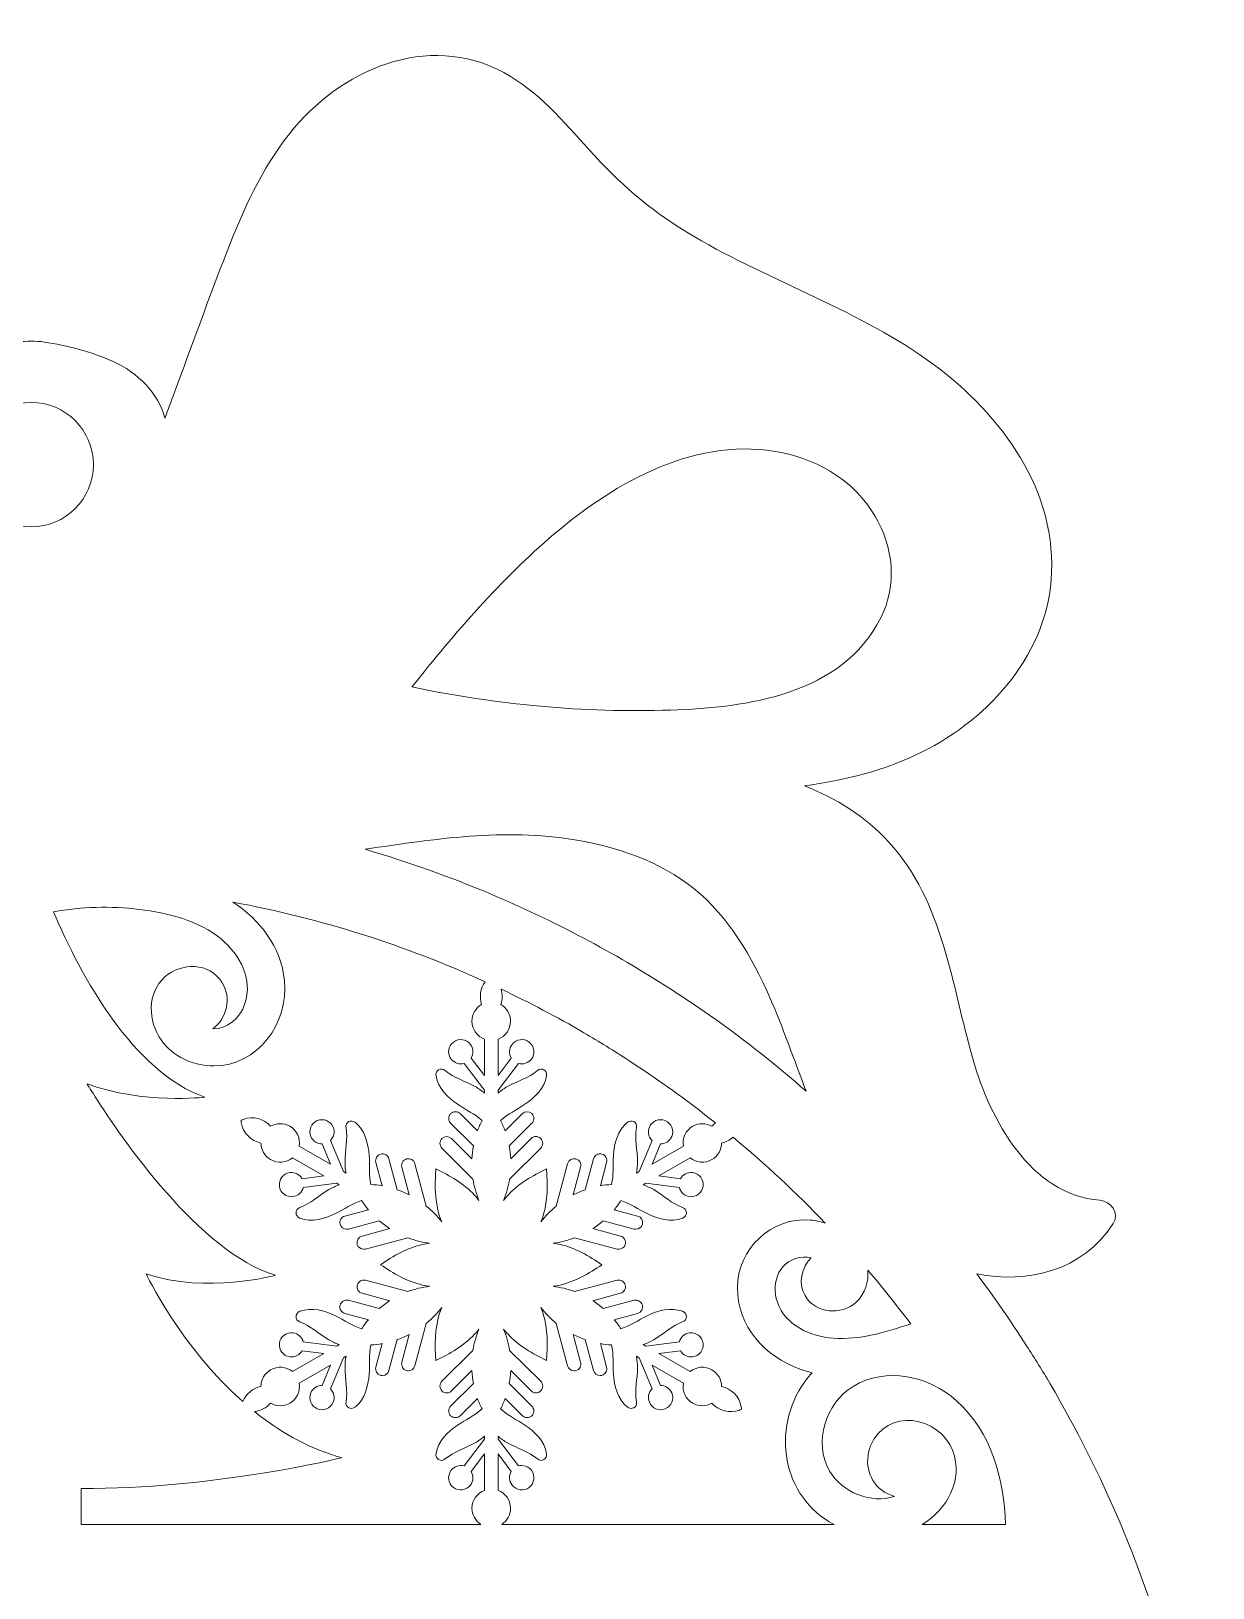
# Model space of a CAD drawing. Extents: x 464 to 616, y -200 to 2.
# Drawn here: x 540 to 616, y -98.6 to 1.6 of the extents above; entities that cross this region are included whole.
import ezdxf

# ---------------------------------------------------------------- set-up
doc = ezdxf.new("R2010")
doc.units = 0
doc.header["$MEASUREMENT"] = 0
doc.layers.add('Layer 1', color=7, linetype='Continuous', lineweight=0)

msp = doc.modelspace()

# ---------------------------------------------------------------- linework, layer by layer
at = {"layer": 'Layer 1'}
for points, knots in [([(615.75, -117.77), (615.16, -110.47), (613.53, -103.36), (610.89, -96.54), (610.61, -95.83), (610.32, -95.12), (610.03, -94.42), (608.72, -91.33), (607.22, -88.35), (605.54, -85.48), (605.05, -84.65), (604.54, -83.83), (604.02, -83.02), (603.01, -81.44), (601.94, -79.9), (600.81, -78.4), (604.11, -79.05), (607.61, -78.22), (609.59, -75.16), (610.03, -74.48), (609.43, -73.72), (608.73, -73.66), (604.24, -73.3), (601.68, -68.46), (600.58, -64.62), (599.19, -59.82), (598.69, -54.48), (595.17, -50.63), (593.64, -48.96), (591.77, -47.79), (589.73, -46.99), (592.34, -46.65), (594.89, -46.01), (597.27, -44.83), (601.72, -42.62), (605.44, -38.4), (605.63, -33.26), (605.85, -27.57), (602.02, -22.69), (597.59, -19.56), (592.81, -16.18), (587.15, -14.4), (582.17, -11.37), (579.78, -9.92), (577.76, -8.15), (575.89, -6.08), (574.25, -4.24), (572.59, -2.29), (570.4, -1.1), (565.49, 1.57), (559.82, -0.95), (556.61, -5.04), (554.83, -7.3), (553.64, -9.93), (552.6, -12.6), (551.43, -15.62), (550.33, -18.68), (549.2, -21.72), (549, -22.26), (548.8, -22.79), (548.6, -23.33), (548.16, -21.73), (546.9, -20.42), (545.23, -19.67), (543.86, -19.06), (542.32, -18.66), (540.85, -18.44), (540.57, -18.4), (540.28, -18.38), (540, -18.38), (539.72, -18.38), (539.43, -18.4), (539.15, -18.44), (537.68, -18.66), (536.14, -19.06), (534.77, -19.67), (533.1, -20.42), (531.84, -21.73), (531.4, -23.33), (531.2, -22.79), (531, -22.26), (530.8, -21.72), (529.67, -18.68), (528.57, -15.62), (527.4, -12.6), (526.36, -9.93), (525.17, -7.3), (523.39, -5.04), (520.18, -0.95), (514.51, 1.57), (509.6, -1.1), (507.41, -2.29), (505.75, -4.24), (504.11, -6.08), (502.24, -8.15), (500.22, -9.92), (497.83, -11.37), (492.85, -14.4), (487.19, -16.18), (482.41, -19.56), (477.98, -22.69), (474.15, -27.57), (474.37, -33.26), (474.56, -38.4), (478.28, -42.62), (482.73, -44.83), (485.11, -46.01), (487.66, -46.65), (490.27, -46.99), (488.23, -47.79), (486.36, -48.96), (484.83, -50.63), (481.31, -54.48), (480.81, -59.82), (479.42, -64.62), (478.32, -68.46), (475.76, -73.3), (471.27, -73.66), (470.57, -73.72), (469.97, -74.48), (470.41, -75.16), (472.39, -78.22), (475.89, -79.05), (479.19, -78.4), (478.06, -79.9), (476.99, -81.44), (475.98, -83.02), (475.46, -83.83), (474.95, -84.65), (474.46, -85.48), (472.78, -88.35), (471.28, -91.33), (469.97, -94.42), (469.68, -95.12), (469.39, -95.83), (469.11, -96.54), (466.47, -103.36), (464.84, -110.47), (464.25, -117.77), (464.08, -119.83), (464, -121.91), (464, -124), (464, -133.49), (465.72, -142.72), (469.11, -151.46), (469.39, -152.17), (469.68, -152.88), (469.97, -153.58), (473.8, -162.63), (479.28, -170.76), (486.26, -177.74), (493.24, -184.72), (501.37, -190.2), (510.42, -194.03), (519.79, -197.99), (529.74, -200), (540, -200), (550.26, -200), (560.21, -197.99), (569.58, -194.03), (578.63, -190.2), (586.76, -184.72), (593.74, -177.74), (600.72, -170.76), (606.2, -162.63), (610.03, -153.58), (610.32, -152.88), (610.61, -152.17), (610.89, -151.46), (614.28, -142.72), (616, -133.49), (616, -124), (616, -121.91), (615.92, -119.83), (615.75, -117.77)], [0, 0, 0, 0, 1, 1, 1, 2, 2, 2, 3, 3, 3, 4, 4, 4, 5, 5, 5, 6, 6, 6, 7, 7, 7, 8, 8, 8, 9, 9, 9, 10, 10, 10, 11, 11, 11, 12, 12, 12, 13, 13, 13, 14, 14, 14, 15, 15, 15, 16, 16, 16, 17, 17, 17, 18, 18, 18, 19, 19, 19, 20, 20, 20, 21, 21, 21, 22, 22, 22, 23, 23, 23, 24, 24, 24, 25, 25, 25, 26, 26, 26, 27, 27, 27, 28, 28, 28, 29, 29, 29, 30, 30, 30, 31, 31, 31, 32, 32, 32, 33, 33, 33, 34, 34, 34, 35, 35, 35, 36, 36, 36, 37, 37, 37, 38, 38, 38, 39, 39, 39, 40, 40, 40, 41, 41, 41, 42, 42, 42, 43, 43, 43, 44, 44, 44, 45, 45, 45, 46, 46, 46, 47, 47, 47, 48, 48, 48, 49, 49, 49, 50, 50, 50, 51, 51, 51, 52, 52, 52, 53, 53, 53, 54, 54, 54, 55, 55, 55, 56, 56, 56, 57, 57, 57, 58, 58, 58, 58]), ([(540, -22.32), (542.21, -22.32), (544, -24.12), (544, -26.33), (544, -28.54), (542.21, -30.33), (540, -30.33), (537.79, -30.33), (536, -28.54), (536, -26.33), (536, -24.12), (537.79, -22.32), (540, -22.32)], [0, 0, 0, 0, 1, 1, 1, 2, 2, 2, 3, 3, 3, 4, 4, 4, 4]), ([(573.62, -30.81), (577.64, -27.4), (582.9, -24.41), (588.35, -25.57), (590.79, -26.1), (592.98, -27.45), (594.26, -29.62), (595.46, -31.62), (595.71, -34.07), (594.64, -36.19), (592.13, -41.13), (586.08, -41.96), (581.12, -42.12), (575.53, -42.3), (569.95, -41.78), (564.49, -40.63), (567.28, -37.14), (570.2, -33.71), (573.62, -30.81)], [0, 0, 0, 0, 1, 1, 1, 2, 2, 2, 3, 3, 3, 4, 4, 4, 5, 5, 5, 6, 6, 6, 6]), ([(589.85, -66.65), (587.93, -64.97), (585.94, -63.39), (583.88, -61.93), (582.98, -61.29), (582.06, -60.68), (581.14, -60.08), (577.49, -57.73), (573.63, -55.68), (569.58, -53.97), (566.93, -52.85), (564.22, -51.89), (561.48, -51.08), (565.96, -50.4), (570.47, -49.73), (574.96, -50.47), (577.7, -50.92), (580.43, -51.85), (582.61, -53.6), (584.88, -55.43), (586.35, -57.99), (587.51, -60.62), (588.36, -62.56), (589.06, -64.62), (589.85, -66.65)], [0, 0, 0, 0, 1, 1, 1, 2, 2, 2, 3, 3, 3, 4, 4, 4, 5, 5, 5, 6, 6, 6, 7, 7, 7, 8, 8, 8, 8]), ([(568.97, -61.07), (568.6, -61.28), (568.35, -61.68), (568.35, -62.14), (568.35, -62.67), (568.69, -63.12), (569.16, -63.3), (569.16, -63.3), (569.16, -65.63), (569.16, -65.63), (569.16, -65.63), (568.3, -64.51), (568.3, -64.51), (568.46, -64.24), (568.45, -63.89), (568.25, -63.63), (567.99, -63.29), (567.5, -63.22), (567.16, -63.48), (566.81, -63.75), (566.75, -64.24), (567.01, -64.58), (567.21, -64.84), (567.54, -64.94), (567.84, -64.86), (567.84, -64.86), (569.16, -66.58), (569.16, -66.58), (569.16, -66.58), (569.16, -66.78), (569.16, -66.78), (568.97, -66.61), (568.77, -66.47), (568.55, -66.35), (567.92, -65.99), (567.19, -65.79), (566.63, -65.32), (566.35, -65.08), (565.98, -65.31), (566.04, -65.66), (566.17, -66.46), (566.79, -67.05), (567.43, -67.49), (567.94, -67.84), (568.54, -68.11), (569, -68.53), (568.88, -68.75), (568.79, -68.97), (568.7, -69.2), (568.7, -69.2), (567.6, -68.09), (567.6, -68.09), (567.43, -67.92), (567.15, -67.92), (566.98, -68.09), (566.81, -68.26), (566.81, -68.54), (566.98, -68.71), (566.98, -68.71), (568.44, -70.16), (568.44, -70.16), (568.39, -70.44), (568.35, -70.72), (568.34, -71), (568.34, -71), (567.03, -69.69), (567.03, -69.69), (566.86, -69.52), (566.59, -69.52), (566.42, -69.69), (566.25, -69.86), (566.25, -70.14), (566.42, -70.31), (566.42, -70.31), (568.41, -72.3), (568.41, -72.3), (568.49, -72.77), (568.62, -73.24), (568.8, -73.68), (568.71, -73.56), (568.62, -73.44), (568.51, -73.33), (567.82, -72.59), (566.94, -72.08), (566.03, -71.65), (566.01, -71.99), (565.99, -72.33), (565.99, -72.67), (565.99, -73.33), (566.06, -73.99), (566.25, -74.63), (566.3, -74.78), (566.35, -74.92), (566.41, -75.06), (566.12, -74.68), (565.78, -74.34), (565.41, -74.04), (565.41, -74.04), (564.68, -71.31), (564.68, -71.31), (564.62, -71.08), (564.38, -70.94), (564.15, -71), (563.92, -71.06), (563.78, -71.3), (563.84, -71.54), (563.84, -71.54), (564.32, -73.32), (564.32, -73.32), (564.07, -73.19), (563.81, -73.08), (563.55, -72.99), (563.55, -72.99), (563.01, -71), (563.01, -71), (562.95, -70.77), (562.71, -70.63), (562.48, -70.69), (562.25, -70.76), (562.11, -70.99), (562.17, -71.23), (562.17, -71.23), (562.58, -72.73), (562.58, -72.73), (562.34, -72.69), (562.1, -72.66), (561.85, -72.65), (561.71, -72.05), (561.78, -71.39), (561.74, -70.78), (561.68, -70), (561.47, -69.17), (560.85, -68.66), (560.57, -68.43), (560.19, -68.63), (560.25, -69), (560.38, -69.72), (560.19, -70.45), (560.19, -71.18), (560.19, -71.43), (560.21, -71.68), (560.25, -71.92), (560.25, -71.92), (560.09, -71.82), (560.09, -71.82), (560.09, -71.82), (559.25, -69.82), (559.25, -69.82), (559.47, -69.6), (559.55, -69.26), (559.42, -68.96), (559.26, -68.56), (558.8, -68.37), (558.4, -68.54), (558, -68.71), (557.82, -69.16), (557.98, -69.56), (558.11, -69.86), (558.41, -70.05), (558.72, -70.04), (558.72, -70.04), (559.26, -71.34), (559.26, -71.34), (559.26, -71.34), (557.24, -70.18), (557.24, -70.18), (557.32, -69.68), (557.1, -69.17), (556.64, -68.9), (556.24, -68.67), (555.77, -68.69), (555.4, -68.9), (554.97, -68.42), (554.28, -68.21), (553.63, -68.46), (553.58, -68.47), (553.54, -68.5), (553.51, -68.52), (553.5, -68.57), (553.5, -68.62), (553.51, -68.66), (553.62, -69.35), (554.15, -69.84), (554.78, -69.98), (554.78, -70.4), (555, -70.82), (555.4, -71.05), (555.86, -71.31), (556.42, -71.25), (556.8, -70.93), (556.8, -70.93), (558.82, -72.1), (558.82, -72.1), (558.82, -72.1), (557.42, -72.28), (557.42, -72.28), (557.27, -72.01), (556.97, -71.84), (556.64, -71.88), (556.21, -71.94), (555.91, -72.33), (555.97, -72.76), (556.02, -73.18), (556.41, -73.49), (556.84, -73.43), (557.17, -73.39), (557.42, -73.15), (557.5, -72.85), (557.5, -72.85), (559.65, -72.57), (559.65, -72.57), (559.65, -72.57), (559.82, -72.67), (559.82, -72.67), (559.59, -72.75), (559.36, -72.86), (559.15, -72.98), (558.52, -73.35), (557.98, -73.88), (557.29, -74.13), (556.94, -74.26), (556.96, -74.69), (557.29, -74.81), (558.05, -75.1), (558.87, -74.86), (559.57, -74.52), (560.13, -74.26), (560.66, -73.87), (561.25, -73.68), (561.39, -73.89), (561.53, -74.09), (561.69, -74.28), (561.69, -74.28), (560.18, -74.68), (560.18, -74.68), (559.95, -74.74), (559.81, -74.98), (559.87, -75.21), (559.93, -75.41), (560.1, -75.53), (560.29, -75.53), (560.33, -75.53), (560.37, -75.53), (560.41, -75.52), (560.41, -75.52), (562.39, -74.99), (562.39, -74.99), (562.61, -75.17), (562.83, -75.34), (563.07, -75.49), (563.07, -75.49), (561.28, -75.97), (561.28, -75.97), (561.05, -76.03), (560.91, -76.27), (560.97, -76.5), (561.03, -76.69), (561.2, -76.82), (561.39, -76.82), (561.43, -76.82), (561.47, -76.82), (561.51, -76.81), (561.51, -76.81), (564.23, -76.08), (564.23, -76.08), (564.68, -76.25), (565.14, -76.37), (565.62, -76.43), (565.47, -76.45), (565.32, -76.47), (565.17, -76.51), (564.19, -76.73), (563.31, -77.24), (562.47, -77.81), (562.89, -78.09), (563.32, -78.36), (563.76, -78.59), (564.21, -78.82), (564.68, -79), (565.17, -79.12), (565.32, -79.15), (565.47, -79.18), (565.62, -79.2), (565.14, -79.26), (564.68, -79.37), (564.23, -79.54), (564.23, -79.54), (561.51, -78.81), (561.51, -78.81), (561.27, -78.75), (561.04, -78.89), (560.97, -79.12), (560.91, -79.35), (561.05, -79.59), (561.28, -79.65), (561.28, -79.65), (563.07, -80.13), (563.07, -80.13), (562.83, -80.28), (562.61, -80.45), (562.39, -80.63), (562.39, -80.63), (560.41, -80.1), (560.41, -80.1), (560.17, -80.04), (559.94, -80.18), (559.87, -80.41), (559.81, -80.64), (559.95, -80.88), (560.18, -80.94), (560.18, -80.94), (561.69, -81.35), (561.69, -81.35), (561.53, -81.53), (561.39, -81.73), (561.25, -81.94), (560.66, -81.75), (560.13, -81.37), (559.57, -81.1), (558.87, -80.76), (558.05, -80.52), (557.29, -80.81), (556.96, -80.94), (556.94, -81.37), (557.29, -81.49), (557.98, -81.74), (558.52, -82.28), (559.15, -82.64), (559.36, -82.77), (559.59, -82.87), (559.82, -82.95), (559.82, -82.95), (559.65, -83.05), (559.65, -83.05), (559.65, -83.05), (557.5, -82.77), (557.5, -82.77), (557.42, -82.47), (557.17, -82.23), (556.84, -82.19), (556.41, -82.14), (556.02, -82.44), (555.97, -82.87), (555.91, -83.29), (556.21, -83.69), (556.64, -83.74), (556.97, -83.78), (557.27, -83.62), (557.42, -83.35), (557.42, -83.35), (558.82, -83.53), (558.82, -83.53), (558.82, -83.53), (556.8, -84.69), (556.8, -84.69), (556.42, -84.37), (555.86, -84.31), (555.4, -84.58), (555, -84.8), (554.78, -85.22), (554.78, -85.64), (554.26, -85.75), (553.81, -86.11), (553.61, -86.62), (549.58, -83.04), (547.39, -78.39), (547.39, -78.39), (551.27, -79.72), (555.72, -78.49), (555.72, -78.49), (550.86, -77.07), (545.74, -69.56), (544.12, -67.01), (543.78, -66.49), (543.6, -66.17), (543.6, -66.17), (547.2, -67.5), (551.18, -67.03), (551.18, -67.03), (546.54, -65.42), (543.2, -59.22), (541.43, -55.1), (543.25, -54.78), (545.11, -54.72), (546.95, -54.95), (548.78, -55.18), (550.81, -55.65), (552.24, -56.87), (553.45, -57.89), (554.26, -59.43), (553.75, -61.01), (553.44, -61.98), (552.59, -62.64), (551.68, -62.63), (552.59, -61.97), (552.91, -60.63), (552.27, -59.63), (551.47, -58.36), (549.67, -58.35), (548.6, -59.29), (547.44, -60.32), (547.51, -62.15), (548.36, -63.35), (549.12, -64.43), (550.42, -65.01), (551.73, -65.02), (554.58, -65.03), (556.57, -62.26), (556.29, -59.54), (556.07, -57.34), (554.73, -55.63), (552.98, -54.48), (558.65, -55.53), (564.09, -57.27), (569.2, -59.6), (568.89, -60.02), (568.81, -60.58), (568.97, -61.07)], [0, 0, 0, 0, 1, 1, 1, 2, 2, 2, 3, 3, 3, 4, 4, 4, 5, 5, 5, 6, 6, 6, 7, 7, 7, 8, 8, 8, 9, 9, 9, 10, 10, 10, 11, 11, 11, 12, 12, 12, 13, 13, 13, 14, 14, 14, 15, 15, 15, 16, 16, 16, 17, 17, 17, 18, 18, 18, 19, 19, 19, 20, 20, 20, 21, 21, 21, 22, 22, 22, 23, 23, 23, 24, 24, 24, 25, 25, 25, 26, 26, 26, 27, 27, 27, 28, 28, 28, 29, 29, 29, 30, 30, 30, 31, 31, 31, 32, 32, 32, 33, 33, 33, 34, 34, 34, 35, 35, 35, 36, 36, 36, 37, 37, 37, 38, 38, 38, 39, 39, 39, 40, 40, 40, 41, 41, 41, 42, 42, 42, 43, 43, 43, 44, 44, 44, 45, 45, 45, 46, 46, 46, 47, 47, 47, 48, 48, 48, 49, 49, 49, 50, 50, 50, 51, 51, 51, 52, 52, 52, 53, 53, 53, 54, 54, 54, 55, 55, 55, 56, 56, 56, 57, 57, 57, 58, 58, 58, 59, 59, 59, 60, 60, 60, 61, 61, 61, 62, 62, 62, 63, 63, 63, 64, 64, 64, 65, 65, 65, 66, 66, 66, 67, 67, 67, 68, 68, 68, 69, 69, 69, 70, 70, 70, 71, 71, 71, 72, 72, 72, 73, 73, 73, 74, 74, 74, 75, 75, 75, 76, 76, 76, 77, 77, 77, 78, 78, 78, 79, 79, 79, 80, 80, 80, 81, 81, 81, 82, 82, 82, 83, 83, 83, 84, 84, 84, 85, 85, 85, 86, 86, 86, 87, 87, 87, 88, 88, 88, 89, 89, 89, 90, 90, 90, 91, 91, 91, 92, 92, 92, 93, 93, 93, 94, 94, 94, 95, 95, 95, 96, 96, 96, 97, 97, 97, 98, 98, 98, 99, 99, 99, 100, 100, 100, 101, 101, 101, 102, 102, 102, 103, 103, 103, 104, 104, 104, 105, 105, 105, 106, 106, 106, 107, 107, 107, 108, 108, 108, 109, 109, 109, 110, 110, 110, 111, 111, 111, 112, 112, 112, 113, 113, 113, 114, 114, 114, 115, 115, 115, 116, 116, 116, 117, 117, 117, 118, 118, 118, 119, 119, 119, 120, 120, 120, 121, 121, 121, 122, 122, 122, 123, 123, 123, 124, 124, 124, 125, 125, 125, 126, 126, 126, 127, 127, 127, 128, 128, 128, 129, 129, 129, 130, 130, 130, 131, 131, 131, 132, 132, 132, 133, 133, 133, 134, 134, 134, 135, 135, 135, 136, 136, 136, 137, 137, 137, 138, 138, 138, 139, 139, 139, 139]), ([(572.03, -63.48), (571.68, -63.22), (571.19, -63.29), (570.93, -63.63), (570.73, -63.89), (570.72, -64.24), (570.88, -64.51), (570.88, -64.51), (570.03, -65.63), (570.03, -65.63), (570.03, -65.63), (570.03, -63.3), (570.03, -63.3), (570.5, -63.12), (570.83, -62.67), (570.83, -62.14), (570.83, -61.68), (570.58, -61.28), (570.21, -61.07), (570.32, -60.74), (570.32, -60.4), (570.22, -60.07), (572.04, -60.94), (573.82, -61.87), (575.55, -62.88), (576.52, -63.45), (577.48, -64.05), (578.43, -64.66), (580.36, -65.91), (582.22, -67.26), (584.01, -68.69), (583.93, -68.75), (583.85, -68.82), (583.78, -68.9), (583.41, -68.69), (582.94, -68.67), (582.55, -68.9), (582.09, -69.17), (581.86, -69.68), (581.95, -70.18), (581.95, -70.18), (579.93, -71.34), (579.93, -71.34), (579.93, -71.34), (580.47, -70.04), (580.47, -70.04), (580.78, -70.05), (581.08, -69.86), (581.2, -69.56), (581.37, -69.16), (581.18, -68.71), (580.78, -68.54), (580.38, -68.37), (579.93, -68.56), (579.76, -68.96), (579.63, -69.26), (579.71, -69.6), (579.93, -69.82), (579.93, -69.82), (579.1, -71.82), (579.1, -71.82), (579.1, -71.82), (578.93, -71.92), (578.93, -71.92), (578.98, -71.68), (579, -71.43), (579, -71.18), (578.99, -70.45), (578.8, -69.72), (578.93, -69), (579, -68.63), (578.61, -68.43), (578.34, -68.66), (577.71, -69.17), (577.51, -70), (577.45, -70.78), (577.4, -71.39), (577.47, -72.05), (577.33, -72.65), (577.09, -72.66), (576.85, -72.69), (576.61, -72.73), (576.61, -72.73), (577.01, -71.23), (577.01, -71.23), (577.07, -70.99), (576.93, -70.76), (576.7, -70.69), (576.47, -70.63), (576.23, -70.77), (576.17, -71), (576.17, -71), (575.64, -72.99), (575.64, -72.99), (575.37, -73.08), (575.11, -73.19), (574.86, -73.32), (574.86, -73.32), (575.34, -71.54), (575.34, -71.54), (575.41, -71.3), (575.27, -71.06), (575.04, -71), (574.8, -70.94), (574.57, -71.08), (574.5, -71.31), (574.5, -71.31), (573.77, -74.04), (573.77, -74.04), (573.4, -74.34), (573.07, -74.68), (572.78, -75.06), (572.84, -74.92), (572.89, -74.78), (572.93, -74.63), (573.23, -73.67), (573.23, -72.65), (573.15, -71.65), (573.15, -71.65), (573.15, -71.65), (573.15, -71.65), (572.25, -72.08), (571.36, -72.59), (570.67, -73.33), (570.57, -73.44), (570.47, -73.56), (570.38, -73.68), (570.57, -73.24), (570.7, -72.77), (570.77, -72.3), (570.77, -72.3), (572.77, -70.31), (572.77, -70.31), (572.94, -70.14), (572.94, -69.86), (572.77, -69.69), (572.6, -69.52), (572.32, -69.52), (572.15, -69.69), (572.15, -69.69), (570.84, -71), (570.84, -71), (570.83, -70.72), (570.8, -70.44), (570.75, -70.16), (570.75, -70.16), (572.2, -68.71), (572.2, -68.71), (572.37, -68.54), (572.37, -68.26), (572.2, -68.09), (572.03, -67.92), (571.76, -67.92), (571.59, -68.09), (571.59, -68.09), (570.48, -69.2), (570.48, -69.2), (570.4, -68.97), (570.3, -68.75), (570.19, -68.53), (570.65, -68.11), (571.25, -67.84), (571.76, -67.49), (572.4, -67.05), (573.02, -66.46), (573.15, -65.66), (573.2, -65.31), (572.84, -65.08), (572.56, -65.32), (572, -65.79), (571.26, -65.99), (570.63, -66.35), (570.42, -66.47), (570.21, -66.61), (570.03, -66.78), (570.03, -66.78), (570.03, -66.58), (570.03, -66.58), (570.03, -66.58), (571.34, -64.86), (571.34, -64.86), (571.64, -64.94), (571.97, -64.84), (572.17, -64.58), (572.44, -64.24), (572.37, -63.75), (572.03, -63.48)], [0, 0, 0, 0, 1, 1, 1, 2, 2, 2, 3, 3, 3, 4, 4, 4, 5, 5, 5, 6, 6, 6, 7, 7, 7, 8, 8, 8, 9, 9, 9, 10, 10, 10, 11, 11, 11, 12, 12, 12, 13, 13, 13, 14, 14, 14, 15, 15, 15, 16, 16, 16, 17, 17, 17, 18, 18, 18, 19, 19, 19, 20, 20, 20, 21, 21, 21, 22, 22, 22, 23, 23, 23, 24, 24, 24, 25, 25, 25, 26, 26, 26, 27, 27, 27, 28, 28, 28, 29, 29, 29, 30, 30, 30, 31, 31, 31, 32, 32, 32, 33, 33, 33, 34, 34, 34, 35, 35, 35, 36, 36, 36, 37, 37, 37, 38, 38, 38, 39, 39, 39, 40, 40, 40, 41, 41, 41, 42, 42, 42, 43, 43, 43, 44, 44, 44, 45, 45, 45, 46, 46, 46, 47, 47, 47, 48, 48, 48, 49, 49, 49, 50, 50, 50, 51, 51, 51, 52, 52, 52, 53, 53, 53, 54, 54, 54, 55, 55, 55, 56, 56, 56, 57, 57, 57, 58, 58, 58, 59, 59, 59, 60, 60, 60, 61, 61, 61, 62, 62, 62, 62]), ([(570.03, -92.33), (570.03, -92.33), (570.03, -89.99), (570.03, -89.99), (570.03, -89.99), (570.88, -91.12), (570.88, -91.12), (570.72, -91.38), (570.73, -91.73), (570.93, -91.99), (571.19, -92.33), (571.68, -92.4), (572.03, -92.14), (572.37, -91.88), (572.44, -91.39), (572.17, -91.04), (571.97, -90.78), (571.64, -90.68), (571.34, -90.76), (571.34, -90.76), (570.03, -89.04), (570.03, -89.04), (570.03, -89.04), (570.03, -88.85), (570.03, -88.85), (570.21, -89.01), (570.42, -89.15), (570.63, -89.27), (571.26, -89.63), (572, -89.83), (572.56, -90.31), (572.84, -90.54), (573.2, -90.31), (573.15, -89.96), (573.02, -89.16), (572.4, -88.57), (571.76, -88.13), (571.25, -87.79), (570.65, -87.52), (570.19, -87.09), (570.3, -86.88), (570.4, -86.65), (570.48, -86.42), (570.48, -86.42), (571.59, -87.53), (571.59, -87.53), (571.67, -87.61), (571.78, -87.65), (571.89, -87.65), (572.01, -87.65), (572.12, -87.61), (572.2, -87.53), (572.37, -87.36), (572.37, -87.08), (572.2, -86.91), (572.2, -86.91), (570.75, -85.46), (570.75, -85.46), (570.8, -85.18), (570.83, -84.9), (570.84, -84.62), (570.84, -84.62), (572.15, -85.93), (572.15, -85.93), (572.24, -86.01), (572.35, -86.06), (572.46, -86.06), (572.57, -86.06), (572.68, -86.01), (572.77, -85.93), (572.94, -85.76), (572.94, -85.48), (572.77, -85.31), (572.77, -85.31), (570.77, -83.32), (570.77, -83.32), (570.7, -82.85), (570.57, -82.39), (570.38, -81.95), (570.47, -82.07), (570.57, -82.18), (570.67, -82.29), (571.36, -83.03), (572.25, -83.54), (573.15, -83.98), (573.15, -83.98), (573.15, -83.98), (573.15, -83.98), (573.23, -82.97), (573.23, -81.95), (572.93, -80.99), (572.89, -80.84), (572.84, -80.7), (572.78, -80.56), (573.07, -80.94), (573.4, -81.28), (573.77, -81.59), (573.77, -81.59), (574.5, -84.31), (574.5, -84.31), (574.56, -84.51), (574.73, -84.63), (574.92, -84.63), (574.96, -84.63), (575, -84.63), (575.04, -84.62), (575.27, -84.56), (575.41, -84.32), (575.34, -84.09), (575.34, -84.09), (574.86, -82.3), (574.86, -82.3), (575.11, -82.43), (575.37, -82.54), (575.64, -82.63), (575.64, -82.63), (576.17, -84.62), (576.17, -84.62), (576.22, -84.82), (576.4, -84.94), (576.59, -84.94), (576.63, -84.94), (576.66, -84.94), (576.7, -84.93), (576.93, -84.87), (577.07, -84.63), (577.01, -84.4), (577.01, -84.4), (576.61, -82.89), (576.61, -82.89), (576.85, -82.93), (577.09, -82.96), (577.33, -82.97), (577.47, -83.58), (577.4, -84.23), (577.45, -84.85), (577.51, -85.62), (577.71, -86.45), (578.34, -86.96), (578.61, -87.19), (579, -86.99), (578.93, -86.63), (578.8, -85.9), (578.99, -85.17), (579, -84.44), (579, -84.2), (578.98, -83.95), (578.93, -83.7), (578.93, -83.7), (579.1, -83.8), (579.1, -83.8), (579.1, -83.8), (579.93, -85.8), (579.93, -85.8), (579.71, -86.02), (579.63, -86.36), (579.76, -86.66), (579.93, -87.06), (580.38, -87.25), (580.78, -87.08), (581.18, -86.92), (581.37, -86.46), (581.2, -86.06), (581.08, -85.76), (580.78, -85.58), (580.47, -85.58), (580.47, -85.58), (579.93, -84.28), (579.93, -84.28), (579.93, -84.28), (581.95, -85.44), (581.95, -85.44), (581.86, -85.94), (582.09, -86.45), (582.55, -86.72), (582.94, -86.95), (583.41, -86.93), (583.78, -86.72), (584.21, -87.2), (584.91, -87.41), (585.56, -87.16), (585.6, -87.15), (585.64, -87.12), (585.68, -87.1), (585.68, -87.05), (585.68, -87.01), (585.67, -86.96), (585.56, -86.27), (585.03, -85.78), (584.4, -85.64), (584.4, -85.22), (584.18, -84.8), (583.78, -84.58), (583.33, -84.31), (582.77, -84.37), (582.38, -84.69), (582.38, -84.69), (580.36, -83.53), (580.36, -83.53), (580.36, -83.53), (581.76, -83.35), (581.76, -83.35), (581.91, -83.62), (582.22, -83.78), (582.54, -83.74), (582.97, -83.69), (583.27, -83.29), (583.22, -82.87), (583.16, -82.44), (582.77, -82.14), (582.34, -82.19), (582.02, -82.23), (581.76, -82.47), (581.69, -82.77), (581.69, -82.77), (579.53, -83.05), (579.53, -83.05), (579.53, -83.05), (579.37, -82.95), (579.37, -82.95), (579.6, -82.87), (579.82, -82.77), (580.04, -82.64), (580.66, -82.28), (581.2, -81.74), (581.9, -81.49), (582.24, -81.37), (582.22, -80.94), (581.89, -80.81), (581.14, -80.52), (580.31, -80.76), (579.61, -81.1), (579.06, -81.37), (578.52, -81.75), (577.93, -81.94), (577.8, -81.73), (577.65, -81.53), (577.5, -81.35), (577.5, -81.35), (579, -80.94), (579, -80.94), (579.24, -80.88), (579.37, -80.64), (579.31, -80.41), (579.25, -80.18), (579.01, -80.04), (578.78, -80.1), (578.78, -80.1), (576.79, -80.63), (576.79, -80.63), (576.58, -80.45), (576.35, -80.28), (576.12, -80.13), (576.12, -80.13), (577.9, -79.65), (577.9, -79.65), (578.13, -79.59), (578.27, -79.35), (578.21, -79.12), (578.15, -78.89), (577.91, -78.75), (577.68, -78.81), (577.68, -78.81), (574.95, -79.54), (574.95, -79.54), (574.51, -79.37), (574.04, -79.26), (573.57, -79.2), (573.72, -79.18), (573.87, -79.15), (574.02, -79.12), (575, -78.89), (575.88, -78.38), (576.71, -77.81), (576.29, -77.53), (575.87, -77.26), (575.42, -77.03), (574.97, -76.8), (574.51, -76.62), (574.02, -76.51), (573.87, -76.47), (573.72, -76.45), (573.57, -76.43), (574.04, -76.37), (574.51, -76.25), (574.95, -76.08), (574.95, -76.08), (577.68, -76.81), (577.68, -76.81), (577.72, -76.82), (577.75, -76.82), (577.79, -76.82), (577.98, -76.82), (578.16, -76.69), (578.21, -76.5), (578.27, -76.27), (578.13, -76.03), (577.9, -75.97), (577.9, -75.97), (576.12, -75.49), (576.12, -75.49), (576.35, -75.34), (576.58, -75.17), (576.79, -74.99), (576.79, -74.99), (578.78, -75.52), (578.78, -75.52), (578.82, -75.53), (578.85, -75.53), (578.89, -75.53), (579.08, -75.53), (579.26, -75.41), (579.31, -75.21), (579.37, -74.98), (579.24, -74.74), (579, -74.68), (579, -74.68), (577.5, -74.28), (577.5, -74.28), (577.65, -74.09), (577.8, -73.89), (577.93, -73.68), (578.52, -73.87), (579.06, -74.26), (579.61, -74.52), (580.31, -74.86), (581.14, -75.1), (581.89, -74.81), (582.22, -74.69), (582.24, -74.26), (581.9, -74.13), (581.2, -73.88), (580.66, -73.35), (580.04, -72.98), (579.82, -72.86), (579.6, -72.75), (579.37, -72.67), (579.37, -72.67), (579.53, -72.57), (579.53, -72.57), (579.53, -72.57), (581.69, -72.85), (581.69, -72.85), (581.76, -73.15), (582.02, -73.39), (582.34, -73.43), (582.77, -73.49), (583.16, -73.18), (583.22, -72.76), (583.27, -72.33), (582.97, -71.94), (582.54, -71.88), (582.22, -71.84), (581.91, -72.01), (581.76, -72.28), (581.76, -72.28), (580.36, -72.1), (580.36, -72.1), (580.36, -72.1), (582.38, -70.93), (582.38, -70.93), (582.77, -71.25), (583.33, -71.31), (583.78, -71.05), (584.18, -70.82), (584.4, -70.4), (584.4, -69.98), (584.68, -69.92), (584.93, -69.79), (585.15, -69.61), (587.22, -71.34), (589.2, -73.18), (591.07, -75.13), (590.76, -75.04), (590.45, -74.97), (590.12, -74.94), (587.62, -74.7), (585.43, -76.81), (585.42, -79.28), (585.41, -81.76), (587.19, -83.73), (589.44, -84.53), (589.7, -84.62), (589.97, -84.7), (590.23, -84.76), (590.06, -84.95), (589.89, -85.15), (589.74, -85.36), (587.59, -88.34), (588.28, -92.78), (591.64, -94.52), (591.64, -94.52), (570.27, -94.52), (570.27, -94.52), (570.6, -94.3), (570.83, -93.92), (570.83, -93.48), (570.83, -92.95), (570.5, -92.5), (570.03, -92.33)], [0, 0, 0, 0, 1, 1, 1, 2, 2, 2, 3, 3, 3, 4, 4, 4, 5, 5, 5, 6, 6, 6, 7, 7, 7, 8, 8, 8, 9, 9, 9, 10, 10, 10, 11, 11, 11, 12, 12, 12, 13, 13, 13, 14, 14, 14, 15, 15, 15, 16, 16, 16, 17, 17, 17, 18, 18, 18, 19, 19, 19, 20, 20, 20, 21, 21, 21, 22, 22, 22, 23, 23, 23, 24, 24, 24, 25, 25, 25, 26, 26, 26, 27, 27, 27, 28, 28, 28, 29, 29, 29, 30, 30, 30, 31, 31, 31, 32, 32, 32, 33, 33, 33, 34, 34, 34, 35, 35, 35, 36, 36, 36, 37, 37, 37, 38, 38, 38, 39, 39, 39, 40, 40, 40, 41, 41, 41, 42, 42, 42, 43, 43, 43, 44, 44, 44, 45, 45, 45, 46, 46, 46, 47, 47, 47, 48, 48, 48, 49, 49, 49, 50, 50, 50, 51, 51, 51, 52, 52, 52, 53, 53, 53, 54, 54, 54, 55, 55, 55, 56, 56, 56, 57, 57, 57, 58, 58, 58, 59, 59, 59, 60, 60, 60, 61, 61, 61, 62, 62, 62, 63, 63, 63, 64, 64, 64, 65, 65, 65, 66, 66, 66, 67, 67, 67, 68, 68, 68, 69, 69, 69, 70, 70, 70, 71, 71, 71, 72, 72, 72, 73, 73, 73, 74, 74, 74, 75, 75, 75, 76, 76, 76, 77, 77, 77, 78, 78, 78, 79, 79, 79, 80, 80, 80, 81, 81, 81, 82, 82, 82, 83, 83, 83, 84, 84, 84, 85, 85, 85, 86, 86, 86, 87, 87, 87, 88, 88, 88, 89, 89, 89, 90, 90, 90, 91, 91, 91, 92, 92, 92, 93, 93, 93, 94, 94, 94, 95, 95, 95, 96, 96, 96, 97, 97, 97, 98, 98, 98, 99, 99, 99, 100, 100, 100, 101, 101, 101, 102, 102, 102, 103, 103, 103, 104, 104, 104, 105, 105, 105, 106, 106, 106, 107, 107, 107, 108, 108, 108, 109, 109, 109, 110, 110, 110, 111, 111, 111, 112, 112, 112, 113, 113, 113, 114, 114, 114, 115, 115, 115, 116, 116, 116, 117, 117, 117, 118, 118, 118, 119, 119, 119, 120, 120, 120, 121, 121, 121, 122, 122, 122, 123, 123, 123, 124, 124, 124, 125, 125, 125, 126, 126, 126, 127, 127, 127, 128, 128, 128, 129, 129, 129, 130, 130, 130, 131, 131, 131, 132, 132, 132, 133, 133, 133, 133]), ([(589.77, -79.8), (590.45, -80.97), (592.11, -81.09), (593.07, -80.21), (593.64, -79.67), (593.87, -78.91), (593.81, -78.16), (594.76, -79.28), (595.68, -80.43), (596.57, -81.61), (594.96, -82.16), (593.3, -82.66), (591.59, -82.54), (590.11, -82.43), (588.52, -81.72), (587.99, -80.23), (587.54, -78.94), (588.16, -77.4), (589.68, -77.32), (589.83, -77.32), (590, -77.33), (590.17, -77.37), (589.53, -77.96), (589.32, -79.03), (589.77, -79.8)], [0, 0, 0, 0, 1, 1, 1, 2, 2, 2, 3, 3, 3, 4, 4, 4, 5, 5, 5, 6, 6, 6, 7, 7, 7, 8, 8, 8, 8]), ([(567.16, -92.14), (567.5, -92.4), (567.99, -92.33), (568.25, -91.99), (568.45, -91.73), (568.46, -91.38), (568.3, -91.12), (568.3, -91.12), (569.16, -89.99), (569.16, -89.99), (569.16, -89.99), (569.16, -92.33), (569.16, -92.33), (568.69, -92.5), (568.35, -92.95), (568.35, -93.48), (568.35, -93.92), (568.58, -94.3), (568.92, -94.52), (568.92, -94.52), (543.22, -94.52), (543.22, -94.52), (543.22, -94.52), (543.22, -92.22), (543.22, -92.22), (551.62, -92.22), (559.24, -90.41), (559.93, -90.24), (559.94, -90.24), (559.95, -90.24), (559.96, -90.24), (559.98, -90.23), (559.98, -90.23), (559.98, -90.23), (559.86, -90.2), (559.73, -90.16), (559.61, -90.12), (557.64, -89.53), (555.88, -88.48), (554.36, -87.26), (554.76, -87.21), (555.13, -87.02), (555.4, -86.72), (555.77, -86.93), (556.24, -86.95), (556.64, -86.72), (557.1, -86.45), (557.32, -85.94), (557.24, -85.44), (557.24, -85.44), (559.26, -84.28), (559.26, -84.28), (559.26, -84.28), (558.72, -85.58), (558.72, -85.58), (558.41, -85.58), (558.11, -85.76), (557.98, -86.06), (557.82, -86.46), (558, -86.92), (558.4, -87.08), (558.8, -87.25), (559.26, -87.06), (559.42, -86.66), (559.55, -86.36), (559.47, -86.02), (559.25, -85.8), (559.25, -85.8), (560.09, -83.8), (560.09, -83.8), (560.09, -83.8), (560.25, -83.7), (560.25, -83.7), (560.21, -83.95), (560.19, -84.2), (560.19, -84.44), (560.19, -85.17), (560.38, -85.9), (560.25, -86.63), (560.19, -86.99), (560.57, -87.19), (560.85, -86.96), (561.47, -86.45), (561.68, -85.62), (561.74, -84.85), (561.78, -84.23), (561.71, -83.58), (561.85, -82.97), (562.1, -82.96), (562.34, -82.93), (562.58, -82.89), (562.58, -82.89), (562.17, -84.4), (562.17, -84.4), (562.11, -84.63), (562.25, -84.87), (562.48, -84.93), (562.52, -84.94), (562.56, -84.94), (562.6, -84.94), (562.79, -84.94), (562.96, -84.82), (563.01, -84.62), (563.01, -84.62), (563.55, -82.63), (563.55, -82.63), (563.81, -82.54), (564.07, -82.43), (564.32, -82.3), (564.32, -82.3), (563.84, -84.09), (563.84, -84.09), (563.78, -84.32), (563.92, -84.56), (564.15, -84.62), (564.19, -84.63), (564.22, -84.63), (564.26, -84.63), (564.45, -84.63), (564.63, -84.51), (564.68, -84.31), (564.68, -84.31), (565.41, -81.59), (565.41, -81.59), (565.78, -81.28), (566.12, -80.94), (566.41, -80.56), (566.35, -80.7), (566.3, -80.84), (566.25, -80.99), (565.96, -81.95), (565.96, -82.97), (566.03, -83.98), (566.94, -83.54), (567.82, -83.03), (568.51, -82.29), (568.62, -82.18), (568.71, -82.07), (568.8, -81.95), (568.62, -82.39), (568.49, -82.85), (568.41, -83.32), (568.41, -83.32), (566.42, -85.31), (566.42, -85.31), (566.25, -85.48), (566.25, -85.76), (566.42, -85.93), (566.5, -86.01), (566.61, -86.06), (566.73, -86.06), (566.84, -86.06), (566.95, -86.01), (567.03, -85.93), (567.03, -85.93), (568.34, -84.62), (568.34, -84.62), (568.35, -84.9), (568.39, -85.18), (568.44, -85.46), (568.44, -85.46), (566.98, -86.91), (566.98, -86.91), (566.81, -87.08), (566.81, -87.36), (566.98, -87.53), (567.07, -87.61), (567.18, -87.65), (567.29, -87.65), (567.4, -87.65), (567.51, -87.61), (567.6, -87.53), (567.6, -87.53), (568.7, -86.42), (568.7, -86.42), (568.79, -86.65), (568.88, -86.88), (569, -87.09), (568.54, -87.52), (567.94, -87.79), (567.43, -88.13), (566.79, -88.57), (566.17, -89.16), (566.04, -89.96), (565.98, -90.31), (566.35, -90.54), (566.63, -90.31), (567.19, -89.83), (567.92, -89.63), (568.55, -89.27), (568.77, -89.15), (568.97, -89.01), (569.16, -88.85), (569.16, -88.85), (569.16, -89.04), (569.16, -89.04), (569.16, -89.04), (567.84, -90.76), (567.84, -90.76), (567.54, -90.68), (567.21, -90.78), (567.01, -91.04), (566.75, -91.39), (566.81, -91.88), (567.16, -92.14)], [0, 0, 0, 0, 1, 1, 1, 2, 2, 2, 3, 3, 3, 4, 4, 4, 5, 5, 5, 6, 6, 6, 7, 7, 7, 8, 8, 8, 9, 9, 9, 10, 10, 10, 11, 11, 11, 12, 12, 12, 13, 13, 13, 14, 14, 14, 15, 15, 15, 16, 16, 16, 17, 17, 17, 18, 18, 18, 19, 19, 19, 20, 20, 20, 21, 21, 21, 22, 22, 22, 23, 23, 23, 24, 24, 24, 25, 25, 25, 26, 26, 26, 27, 27, 27, 28, 28, 28, 29, 29, 29, 30, 30, 30, 31, 31, 31, 32, 32, 32, 33, 33, 33, 34, 34, 34, 35, 35, 35, 36, 36, 36, 37, 37, 37, 38, 38, 38, 39, 39, 39, 40, 40, 40, 41, 41, 41, 42, 42, 42, 43, 43, 43, 44, 44, 44, 45, 45, 45, 46, 46, 46, 47, 47, 47, 48, 48, 48, 49, 49, 49, 50, 50, 50, 51, 51, 51, 52, 52, 52, 53, 53, 53, 54, 54, 54, 55, 55, 55, 56, 56, 56, 57, 57, 57, 58, 58, 58, 59, 59, 59, 60, 60, 60, 61, 61, 61, 62, 62, 62, 63, 63, 63, 64, 64, 64, 65, 65, 65, 66, 66, 66, 67, 67, 67, 68, 68, 68, 68]), ([(599.27, -89.79), (598.39, -87.5), (594.99, -87), (593.99, -89.47), (593.55, -90.55), (593.87, -91.82), (594.89, -92.44), (595.09, -92.57), (595.31, -92.66), (595.53, -92.72), (594.03, -93.22), (592.15, -92.45), (591.35, -91.09), (590.28, -89.27), (591.11, -86.71), (592.86, -85.64), (594.99, -84.35), (597.73, -84.96), (599.51, -86.56), (601.77, -88.59), (602.57, -91.58), (602.66, -94.52), (602.66, -94.52), (597.31, -94.52), (597.31, -94.52), (598.91, -93.56), (599.98, -91.64), (599.27, -89.79)], [0, 0, 0, 0, 1, 1, 1, 2, 2, 2, 3, 3, 3, 4, 4, 4, 5, 5, 5, 6, 6, 6, 7, 7, 7, 8, 8, 8, 9, 9, 9, 9])]:
    msp.add_open_spline(points, degree=3, knots=knots, dxfattribs=at)

doc.saveas('drawing.dxf')
